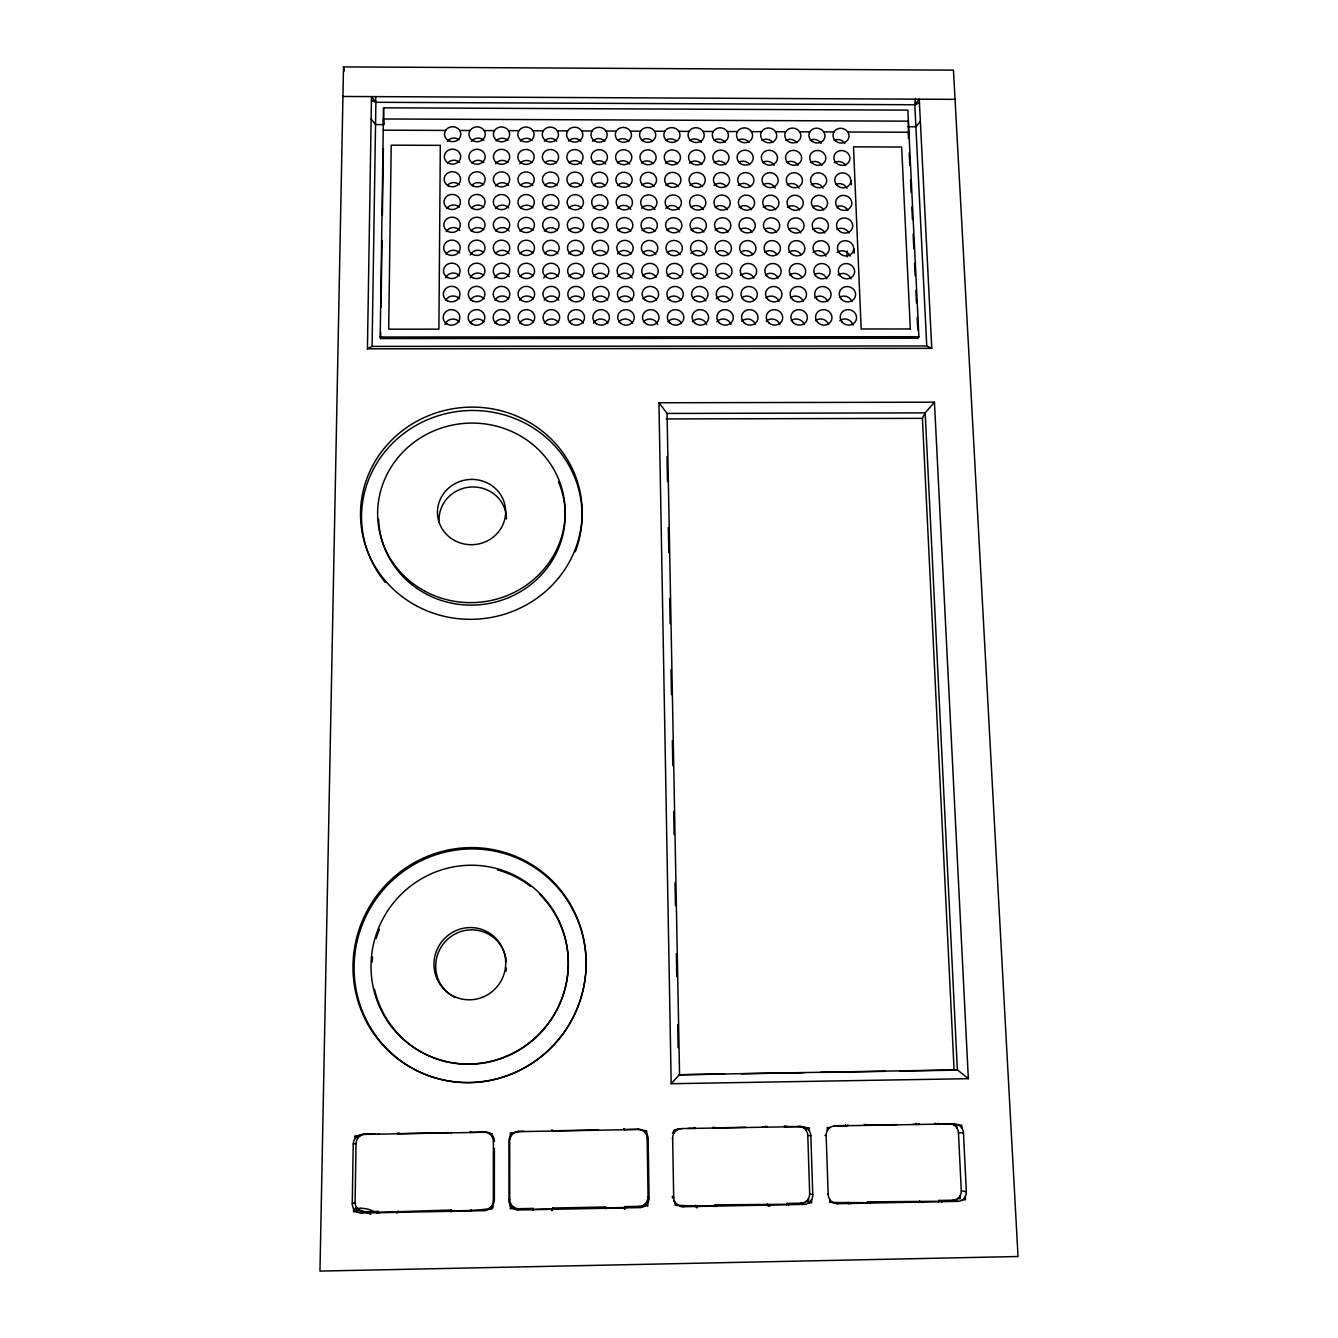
<?xml version="1.0" encoding="UTF-8"?>
<svg xmlns="http://www.w3.org/2000/svg" width="1338" height="1338" viewBox="0 0 1338 1338"><rect width="100%" height="100%" fill="white"/><g stroke="black" fill="none" stroke-linecap="round" stroke-linejoin="round"><path stroke-width="1.5" d="M491.949 1206.006L491.949 1209.084L488.972 1209.134M492.033 1136.564L492.05 1133.537L489.089 1133.587M492.969 1207.796L492.969 1204.752M493.337 1200.972L493.404 1141.481A9.416 9.098 -71.8 0 0 484.289 1132.266L362.565 1134.44A9.483 9.098 -63.1 0 0 353.232 1144.023L352.262 1203.698A9.6 9.165 -65.8 0 0 361.377 1213.064L484.122 1210.656A9.533 9.165 -73.9 0 0 493.337 1200.972L494.341 1199.785L494.391 1148.372M380.209 337.009L383.554 107.809L907.85 110.134L918.888 336.708L918.203 338.23L380.577 338.547L380.209 337.009L918.888 336.708M380.577 338.547L380.678 332.292M381.046 307.255L382.016 240.522M382.384 215.485L383.354 148.752M371.144 118.915L375.543 124.585L383.705 124.618L383.554 107.809M353.567 1208.699L353.533 1211.793L356.51 1211.726M354.704 1139.039L354.754 1135.995L357.714 1135.945M367.432 348.817L371.496 96.604L375.894 102.29L372.081 346.391L367.432 348.817L931.75 348.348L919.256 99.179L914.807 104.749L926.749 345.973L931.75 348.348M378.838 1213.114A10.42 9.968 -67.6 0 1 378.403 1211.442L364.087 1211.726A9.483 9.048 -65.9 0 1 355.105 1202.494L356.042 1143.572A9.366 8.998 -63.2 0 1 365.257 1134.122L375.008 1133.955M356.393 1207.411L356.343 1210.472A28.667 27.278 -66.9 0 1 370.71 1214.419M357.48 1138.655L357.53 1135.661L360.457 1135.611M343.515 66.9L319.966 1271.1L1018.034 1256.516L953.459 70.145L343.515 66.9L344.384 70.881M908.485 138.282L908.385 121.173L383.387 118.965L383.705 124.618M371.429 100.317L375.894 102.29L914.807 104.749L915.276 99.163M552.059 1210.606A10.436 10.035 -78.7 0 0 552.494 1208.9L552.661 1208.03L605.462 1206.993L605.779 1207.863A10.403 10.018 -84.9 0 0 605.98 1208.699M908.285 134.118L908.937 132.245L847.807 132.01M532.909 1210.137A10.436 10.035 -78.7 0 1 532.725 1209.301L533.059 1208.415L518.826 1208.699A9.399 9.048 -76.6 0 1 509.745 1199.484L509.728 1140.796A9.282 8.981 -74.9 0 1 518.709 1131.379L524.011 1131.279M899.838 1071.086L954.094 1070.183L922.4 418.342L925.177 412.873L934.442 402.203L658.948 402.755L671.191 1083.713L968.344 1078.679L934.442 402.203M518.709 1131.379L518.04 1131.664A9.399 9.098 -74.8 0 0 508.925 1141.197L508.958 1200.654A9.517 9.165 -76.5 0 0 518.157 1209.987L518.826 1208.699M508.958 1200.654L509.745 1199.484M920.36 121.223L915.894 126.776L907.933 126.742M484.122 1210.656L485.242 1209.351A9.416 9.048 -73.9 0 0 494.341 1199.785M671.191 1083.713L679.553 1074.481L667.06 413.442L658.948 402.755M469.906 1211.375A10.47 10.052 -72.3 0 0 470.09 1210.522L485.242 1209.351M450.421 1211.76A10.47 10.052 -72.3 0 1 450.237 1210.907L451.307 1210.02A10.386 9.968 -72.4 0 0 451.742 1211.676M376.864 1213.198A10.52 10.052 -67.6 0 1 376.68 1212.362L451.307 1210.02M376.68 1212.362L378.403 1211.442M361.377 1213.064L364.087 1211.726M373.168 1211.174A28.048 26.693 -67.1 0 0 360.892 1208.331L356.343 1210.472L359.303 1210.405M352.262 1203.698L355.105 1202.494M493.404 1141.481L494.391 1141.063M914.807 104.749L919.44 102.842M484.289 1132.266L485.393 1131.981A9.299 8.981 -71.9 0 1 494.391 1140.779M485.393 1131.981L470.391 1132.433A10.319 9.968 -69.5 0 0 470.207 1131.597M450.705 1132.784L451.558 1132.617M353.232 1144.023L356.042 1143.572M448.464 1132.634L397.503 1133.738A10.37 9.968 -64.2 0 0 397.319 1132.901M377.751 1134.089L378.821 1133.955M362.565 1134.44L365.257 1134.122M954.094 1070.183L957.356 1069.848L968.344 1078.679M354.637 1208.448L360.892 1208.331M514.043 1207.378L511.116 1207.428L511.116 1204.401M643.896 1204.836L646.806 1204.785L646.772 1201.758M805.693 1201.675L808.587 1201.608L808.486 1198.597M957.456 1198.697L960.333 1198.647L960.182 1195.637M513.307 1208.666L510.33 1208.716L510.33 1205.638M624.277 1209.117A10.303 9.935 -84.8 0 0 625.013 1206.608L639.163 1206.341A9.349 9.015 -87 0 0 648.044 1196.808L647.157 1138.304A9.232 8.965 -87.3 0 0 638.059 1129.239L624.026 1129.489A10.152 9.851 -84.7 0 0 623.826 1128.67M644.849 1206.073L647.809 1206.023L647.759 1202.962M678.149 1205.421L675.205 1205.488L675.155 1202.427M673.633 1200.939A9.333 8.998 89.3 0 0 681.544 1205.505L696.78 1206.073A10.37 9.985 87.4 0 0 697.249 1207.762M714.726 1206.525A10.286 9.901 87.5 0 0 715.128 1204.852L788.885 1204.267A10.37 9.951 81.8 0 1 788.718 1205.12M786.577 1205.103A10.269 9.868 81.9 0 0 786.961 1203.431L801.027 1203.163L804.021 1204.384A9.45 9.065 79.8 0 0 812.785 1194.767L810.845 1135.728A9.333 8.998 77.4 0 0 801.546 1126.579L784.653 1126.613A10.119 9.784 79.1 0 0 784.453 1125.793M808.754 1202.862L811.698 1202.812L811.597 1199.751M832.754 1202.394L829.828 1202.461L829.727 1199.4M830.262 1201.675A9.316 8.931 77.8 0 0 834.143 1202.511L870.152 1202.678A10.37 9.901 76.5 0 1 869.984 1203.514M867.141 1203.531A10.269 9.818 76.7 0 0 867.509 1201.859L942.136 1201.256A10.37 9.851 72.7 0 1 941.985 1202.109M938.523 1202.126A10.269 9.767 72.9 0 0 938.875 1200.454L952.84 1200.186L957.807 1201.357A9.45 8.965 71.3 0 0 966.354 1191.773L963.46 1132.952A9.333 8.898 68.6 0 0 954.061 1123.853L935.329 1123.92A10.119 9.684 69.5 0 0 935.111 1123.1M962.49 1199.851L965.4 1199.801L965.25 1196.757M450.237 1210.907L470.09 1210.522M532.725 1209.301L552.494 1208.9M605.779 1207.863L625.498 1207.478A10.403 10.018 -84.9 0 1 625.063 1209.184M696.78 1206.073L716.415 1205.689A10.37 9.985 87.4 0 1 716.248 1206.542M518.157 1209.987L640.066 1207.595A9.466 9.132 -87 0 0 649.064 1197.945L648.144 1138.671A9.349 9.082 -87.4 0 0 638.928 1129.489L638.059 1129.239M681.544 1205.505L682.982 1206.759L804.021 1204.384M834.143 1202.511L837.588 1203.715L957.807 1201.357M598.103 1129.958L552.26 1130.777A10.169 9.868 -77 0 0 552.076 1129.958M687.966 1128.352L695.175 1128.402A10.219 9.901 85.5 0 1 695.359 1127.566M713.204 1127.081A10.119 9.818 85.6 0 1 713.405 1127.884L745.918 1127.315M762.158 1127.014L767.126 1127.114A10.202 9.868 79 0 1 767.276 1126.278M836.668 1125.676L847.79 1125.659A10.202 9.818 73.2 0 1 847.941 1124.84M864.331 1124.372A10.119 9.734 73.3 0 1 864.549 1125.174L896.845 1124.606M912.984 1124.321L919.239 1124.388A10.219 9.767 69.3 0 1 919.39 1123.552M518.04 1131.664L638.928 1129.489M680.791 1128.603L801.546 1126.579M833.975 1125.927L954.061 1123.853M511.066 1132.901L513.976 1132.851M642.792 1130.543L645.685 1130.493M803.318 1127.65L806.195 1127.6L806.296 1130.577M953.894 1124.957L956.754 1124.907L956.887 1127.867M513.24 1133.152L510.296 1133.202L510.296 1136.23M643.729 1130.811L646.655 1130.761L646.706 1133.771M676.76 1130.209L673.834 1130.275L673.9 1133.286M806.329 1127.884L809.239 1127.834L809.339 1130.844M830.145 1127.466L827.235 1127.516L827.336 1130.51M958.828 1125.158L961.721 1125.091L961.871 1128.101M724.544 1074.013L678.634 1074.782L957.356 1069.848L925.177 412.873L667.06 413.442M741.235 1073.745L803.837 1072.691M820.529 1072.407L885.221 1071.337M666.307 418.945L922.4 418.342M372.081 346.391L926.749 345.973M342.946 96.47L955.048 99.347M383.237 130.171L445.604 130.422M459.737 130.472L470.073 130.505M484.172 130.572L494.508 130.606M508.607 130.656L518.91 130.706M532.992 130.756L543.312 130.806M557.377 130.856L567.663 130.89M581.712 130.957L591.998 130.99M606.03 131.04L616.3 131.091M630.332 131.141L640.584 131.191M654.6 131.241L664.852 131.275M678.834 131.341L689.07 131.375M703.052 131.425L713.288 131.475M727.253 131.525L737.455 131.559M751.404 131.626L761.623 131.659M775.555 131.709L785.741 131.76M799.672 131.81L809.841 131.86M823.756 131.91L833.925 131.944M935.329 1123.92L938.523 1124.037A10.219 9.767 69.3 0 0 938.306 1123.218M864.549 1125.174L867.124 1125.325A10.202 9.818 73.2 0 0 866.907 1124.489M949.177 1123.669A9.215 8.797 68.8 0 1 958.46 1132.667L963.46 1132.952M784.653 1126.613L786.543 1126.763A10.202 9.868 79 0 0 786.326 1125.927M824.927 1135.326L826.148 1135.444A9.333 8.981 75 0 1 834.828 1125.977M798.602 1126.362A9.215 8.881 77.6 0 1 807.784 1135.393L810.845 1135.728M713.405 1127.884L714.659 1128.051A10.219 9.901 85.5 0 0 714.459 1127.215M952.84 1200.186A9.333 8.848 71.4 0 0 961.286 1190.72L966.354 1191.773M938.875 1200.454L942.136 1201.256M672.378 1138.153L672.629 1138.22A9.349 9.065 88.1 0 1 681.51 1128.737M867.509 1201.859L870.152 1202.678M827.57 1194.249L828.189 1194.466A9.45 9.048 77.6 0 0 837.588 1203.715M801.027 1203.163A9.316 8.948 80 0 0 809.674 1193.663L812.785 1194.767M647.157 1138.304L648.144 1138.671M786.961 1203.431L788.885 1204.267M715.128 1204.852L716.415 1205.689M682.982 1206.759A9.466 9.115 89.2 0 1 673.7 1197.46L672.362 1196.323A9.333 8.998 89.3 0 0 672.579 1198.162M648.044 1196.808L649.064 1197.945M639.163 1206.341L640.066 1207.595M625.013 1206.608L625.498 1207.478M375.577 96.637L375.894 102.29M958.46 1132.667L961.286 1190.72M909.188 152.867L909.807 165.36M910.509 179.944L911.111 192.438M911.83 207.005L912.432 219.516M913.135 234.083L913.854 248.667M914.556 263.252L915.159 275.745M915.878 290.329L916.48 302.823M917.182 317.39L917.801 329.901M851.236 180.63L851.403 184.778M854.062 249.002L854.246 253.15M826.148 1135.444L828.189 1194.466M807.784 1135.393L809.674 1193.663M667.01 456.542L667.478 481.596M668.348 527.557L668.816 552.611M669.669 598.571L670.154 623.625M671.007 669.585L671.475 694.639M672.345 740.6L672.813 765.654M673.683 811.614L674.118 834.594M675.021 882.628L675.456 905.609M676.359 953.643L676.777 976.623M677.68 1024.657L678.115 1047.637M672.629 1138.22L673.7 1197.46M847.155 256.946A23.532 21.759 16.3 0 1 847.222 250.992M385.377 582.415A110.318 105.602 -5.4 0 1 454.318 411.953A110.318 105.602 -5.4 0 1 575.323 551.708M558.464 481.73A93.342 89.345 -5.4 0 1 491.029 603.07A93.342 89.345 -5.4 0 1 378.604 519.261M539.415 894.035A99.464 97.557 -56.2 0 1 517.839 1050.915A99.464 97.557 -56.2 0 1 374.523 989.3M372.148 962.122A99.464 97.557 -56.2 0 1 372.566 956.787M376.212 938.456A99.464 97.557 -56.2 0 1 379.457 929.274M497.452 869.901A99.464 97.557 -56.2 0 1 530.366 886.191M672.412 1133.269A9.215 8.948 88.3 0 1 678.918 1128.586M439.182 522.171A33.701 32.263 -5.5 0 1 471.361 486.999A33.701 32.263 -5.5 0 1 506.45 518.96M454.703 997.446A35.892 35.206 -56.4 0 1 451.424 936.232A35.892 35.206 -56.4 0 1 506.383 961.688M506.383 968.093A35.892 35.206 -56.4 0 1 505.948 971.388M447.611 162.935A8.095 7.426 -0.7 0 1 459.62 162.4M447.461 185.28A8.112 7.476 -1 0 1 459.486 184.728M446.808 208.36A8.128 7.51 -1.2 0 1 459.369 207.189M446.24 231.608A8.162 7.56 -1.4 0 1 459.804 230.337M446.072 254.32A8.179 7.593 -1.7 0 1 459.687 253.033M445.571 277.836A8.195 7.643 -2 0 1 459.57 275.845M445.755 300.097A8.229 7.677 -2.3 0 1 459.436 298.792M444.985 324.599A8.245 7.727 -2.6 0 1 459.319 321.856M470.307 323.177A8.229 7.71 -1.5 0 1 484.005 321.856M470.407 300.113A8.212 7.677 -1.2 0 1 484.072 298.809M470.156 277.852A8.195 7.627 -0.9 0 1 483.553 275.277M470.24 255.04A8.162 7.593 -0.7 0 1 483.62 252.481M471.093 230.989A8.145 7.543 -0.4 0 1 483.67 229.802M471.678 207.791A8.128 7.51 -0.2 0 1 483.737 207.239M471.779 185.346A8.095 7.476 0 0 1 483.787 184.795M471.862 163.019A8.078 7.426 0.2 0 1 483.838 162.483M495.595 163.704A8.078 7.426 1.1 0 1 508.039 162.567M495.562 186.032A8.095 7.459 0.9 0 1 508.607 185.447M495.545 208.46A8.112 7.51 0.8 0 1 508.624 207.875M495.512 231.022A8.128 7.543 0.6 0 1 509.126 231.056M495.495 253.702A8.162 7.593 0.4 0 1 509.142 253.718M494.709 277.869A8.179 7.627 0.2 0 1 509.159 276.514M495.027 300.113A8.195 7.677 0 0 1 508.674 298.809M494.993 323.177A8.229 7.71 -0.3 0 1 509.176 322.491M519.646 323.16A8.212 7.71 0.9 0 1 533.31 321.839M519.612 300.113A8.195 7.66 1.1 0 1 533.243 298.809M519.98 276.531A8.179 7.627 1.3 0 1 533.16 275.912M519.947 253.735A8.145 7.576 1.5 0 1 533.093 253.133M519.913 231.073A8.128 7.543 1.6 0 1 533.009 230.471M520.348 207.892A8.112 7.51 1.8 0 1 532.942 207.925M520.315 185.48A8.078 7.459 1.9 0 1 532.859 185.514M519.78 163.788A8.061 7.426 2 0 1 532.223 162.634M545.001 162.684A8.061 7.409 2.9 0 1 556.374 162.718M544.549 185.547A8.078 7.459 2.9 0 1 557.076 185.581M544.65 207.959A8.095 7.493 2.8 0 1 557.21 207.975M544.265 231.106A8.112 7.543 2.7 0 1 557.361 230.504M544.382 253.768A8.145 7.576 2.6 0 1 557.996 253.785M543.73 277.919A8.162 7.627 2.4 0 1 558.147 276.565M544.181 300.13A8.179 7.66 2.3 0 1 558.715 300.13M544.282 323.16A8.212 7.71 2.2 0 1 558.431 322.475M569.302 322.475A8.195 7.694 3.4 0 1 583.452 323.144M569.135 299.461A8.179 7.66 3.5 0 1 582.799 299.461M568.951 276.565A8.162 7.61 3.6 0 1 582.599 276.581M568.784 253.802A8.128 7.576 3.6 0 1 582.381 253.819M569.102 230.521A8.112 7.526 3.7 0 1 581.679 230.554M568.918 208.009A8.095 7.493 3.8 0 1 581.478 208.042M569.302 185.029A8.061 7.459 3.8 0 1 581.277 185.648M569.135 162.751A8.045 7.409 3.9 0 1 581.562 163.989M593.252 162.835A8.045 7.409 4.8 0 1 605.662 164.056M593.487 185.096A8.061 7.443 4.8 0 1 605.445 185.714M593.169 208.059A8.078 7.493 4.8 0 1 605.713 208.092M593.403 230.571A8.112 7.526 4.8 0 1 605.98 230.588M593.637 253.2A8.128 7.56 4.7 0 1 606.75 253.852M593.403 276.581A8.145 7.61 4.7 0 1 607.017 276.598M593.219 300.147A8.179 7.643 4.7 0 1 607.736 300.147M593.47 323.144A8.195 7.694 4.7 0 1 608.004 323.144M618.909 321.822A8.179 7.694 5.9 0 1 632.539 323.144M618.608 298.842A8.162 7.643 5.9 0 1 632.205 300.147M617.822 276.598A8.145 7.61 5.9 0 1 632.205 277.969M617.504 253.869A8.128 7.56 5.8 0 1 631.084 253.886M617.688 230.621A8.095 7.526 5.8 0 1 630.75 231.257M617.387 208.109A8.078 7.476 5.8 0 1 630.834 209.43M617.638 185.162A8.061 7.443 5.8 0 1 629.579 185.781M617.336 162.918A8.028 7.392 5.8 0 1 629.746 164.139M641.404 163.002A8.028 7.392 6.7 0 1 653.295 163.604M641.755 185.229A8.045 7.426 6.8 0 1 654.198 186.467M641.588 208.176A8.078 7.476 6.8 0 1 655.018 209.481M641.956 230.654A8.095 7.51 6.9 0 1 655.001 231.307M642.876 252.681A8.112 7.56 6.9 0 1 655.821 254.571M642.692 275.996A8.128 7.593 7 0 1 656.239 277.301M643.06 298.842A8.162 7.643 7.1 0 1 656.64 300.147M643.444 321.822A8.179 7.677 7.2 0 1 657.677 324.549M667.93 321.822A8.179 7.677 8.4 0 1 681.544 323.127M667.495 298.859A8.145 7.627 8.3 0 1 681.059 300.164M667.043 276.013A8.128 7.593 8.2 0 1 680.59 277.317M667.16 252.715A8.112 7.543 8 0 1 680.105 254.605M666.725 230.119A8.095 7.51 7.9 0 1 679.637 232.009M665.755 208.226A8.061 7.459 7.8 0 1 679.169 209.531M665.872 185.296A8.045 7.426 7.7 0 1 678.282 186.534M665.438 163.069A8.028 7.392 7.7 0 1 677.329 163.671M689.455 163.152A8.011 7.376 8.6 0 1 701.831 164.373M689.94 185.363A8.045 7.426 8.7 0 1 702.35 186.584M691.044 207.189A8.061 7.459 8.8 0 1 703.303 209.581M690.926 230.169A8.078 7.493 9 0 1 703.838 232.059M690.893 253.334A8.112 7.543 9.1 0 1 704.373 254.638M692.549 274.926A8.128 7.576 9.3 0 1 704.909 277.334M692.448 298.274A8.145 7.627 9.5 0 1 705.812 300.866M692.398 321.806A8.162 7.66 9.7 0 1 706.631 324.532M716.834 321.806A8.162 7.66 10.9 0 1 731.066 324.515M716.265 298.859A8.145 7.61 10.6 0 1 729.812 300.18M716.248 275.461A8.128 7.576 10.4 0 1 729.21 277.351M716.282 252.263A8.095 7.526 10.2 0 1 728.608 254.672M715.111 230.203A8.078 7.493 10 0 1 728.006 232.093M715.161 207.256A8.061 7.459 9.8 0 1 727.42 209.648M713.99 185.43A8.028 7.409 9.7 0 1 726.383 186.651M714.04 162.718A8.011 7.376 9.5 0 1 725.798 164.457M738.643 162.35A8.011 7.359 10.4 0 1 749.748 164.524M738.024 185.497A8.028 7.409 10.6 0 1 750.401 186.718M739.245 207.306A8.045 7.443 10.8 0 1 751.488 209.698M740.533 229.283A8.078 7.493 11 0 1 752.157 232.143M740.499 252.297A8.095 7.526 11.2 0 1 752.826 254.688M740.533 275.494A8.112 7.56 11.5 0 1 753.846 278.07M741.77 297.755A8.145 7.61 11.8 0 1 754.164 300.18M741.804 321.204A8.162 7.643 12.1 0 1 755.468 324.515M766.189 321.204A8.162 7.643 13.2 0 1 779.853 324.515M766.089 297.772A8.128 7.593 12.9 0 1 779.101 301.585M765.386 274.976A8.112 7.56 12.6 0 1 778.097 278.087M764.684 252.313A8.095 7.51 12.3 0 1 777.01 254.722M764.65 229.333A8.061 7.476 12 0 1 776.274 232.176M763.296 207.357A8.045 7.443 11.8 0 1 775.555 209.748M763.262 184.611A8.028 7.392 11.5 0 1 775.187 188.123M762.576 162.433A8.011 7.359 11.3 0 1 774.117 165.26M786.493 162.5A7.995 7.342 12.2 0 1 798.017 165.327M787.229 184.677A8.028 7.392 12.5 0 1 799.154 188.19M787.346 207.407A8.045 7.426 12.7 0 1 799.572 209.798M788.751 229.367A8.061 7.459 13 0 1 800.726 232.896M788.851 252.347A8.095 7.51 13.3 0 1 801.161 254.755M789.621 275.009A8.112 7.543 13.6 0 1 801.964 277.418M790.39 297.772A8.128 7.593 14 0 1 803.402 301.585M791.159 320.668A8.162 7.627 14.4 0 1 804.205 324.498M815.494 320.668A8.145 7.627 15.5 0 1 828.54 324.498M814.658 297.789A8.128 7.576 15 0 1 827.67 301.602M814.474 274.558A8.112 7.543 14.6 0 1 826.8 278.822M812.986 252.38A8.078 7.493 14.3 0 1 825.931 256.177M812.818 229.417A8.061 7.459 14 0 1 824.793 232.946M812.684 206.637A8.045 7.426 13.6 0 1 823.589 209.865M811.179 184.744A8.011 7.376 13.4 0 1 823.087 188.257M810.376 162.584A7.995 7.342 13.1 0 1 821.9 165.41M834.226 162.667A7.995 7.326 13.9 0 1 845.75 165.477M835.782 184.427A8.011 7.376 14.2 0 1 847.004 188.307M836.668 206.688A8.045 7.409 14.6 0 1 847.924 210.584M836.869 229.45A8.061 7.443 14.9 0 1 848.844 232.979M837.103 252.414A8.078 7.493 15.3 0 1 850.048 256.194M838.006 275.043A8.112 7.526 15.6 0 1 850.968 278.839M839.545 297.32A8.128 7.576 16.1 0 1 851.905 301.602M839.796 320.652A8.145 7.61 16.5 0 1 853.042 325.201M834.042 140.256A7.978 7.292 13.7 0 1 844.847 143.45M810.243 140.172A7.978 7.309 12.8 0 1 821.047 143.35M785.741 140.457A7.978 7.309 12 0 1 796.812 142.631M761.891 140.373A7.978 7.326 11.1 0 1 772.963 142.53M738.024 140.273A7.995 7.326 10.3 0 1 749.113 142.447M714.141 140.189A7.995 7.342 9.4 0 1 725.213 142.363M689.555 140.54A7.995 7.342 8.5 0 1 701.296 142.263M665.622 140.457A7.995 7.342 7.6 0 1 676.309 141.008M641.638 140.356A8.011 7.359 6.7 0 1 652.342 140.908M617.638 140.273A8.011 7.359 5.8 0 1 628.91 141.393M592.466 141.259A8.028 7.359 4.8 0 1 604.91 141.293M568.416 141.159A8.028 7.376 3.9 0 1 580.859 141.209M544.332 141.075A8.028 7.376 3 0 1 556.792 141.126M520.231 140.992A8.045 7.376 2.1 0 1 532.156 140.457M496.097 140.891A8.045 7.392 1.2 0 1 508.039 140.373M471.461 141.41A8.061 7.392 0.3 0 1 483.904 140.289M447.277 141.326A8.061 7.392 -0.5 0 1 459.118 139.67M398.858 1132.701A10.269 9.884 -64.3 0 1 399.025 1133.52M471.093 1131.413A10.219 9.884 -69.5 0 1 471.26 1132.232M470.993 1209.636A10.386 9.968 -72.4 0 1 470.541 1211.308M398.139 1211.057A10.42 9.968 -67.6 0 1 397.687 1212.746M396.6 1211.96A10.52 10.052 -67.6 0 1 396.399 1212.83M605.93 1208.649A10.303 9.935 -84.8 0 1 605.462 1206.993M552.661 1208.03A10.336 9.951 -78.7 0 1 551.892 1210.539M533.494 1210.07A10.336 9.951 -78.7 0 1 533.059 1208.415M551.908 1130.125A10.269 9.968 -77 0 1 552.092 1130.961M624.294 1128.837A10.236 9.935 -84.8 0 1 624.495 1129.673M694.088 1128.235A10.119 9.818 85.6 0 1 694.255 1127.416M765.403 1126.964A10.119 9.784 79.1 0 1 765.57 1126.144M768.397 1206.291A10.269 9.868 81.9 0 1 767.56 1203.815M696.479 1207.696A10.286 9.901 87.5 0 1 695.66 1205.22M769.802 1206.324A10.37 9.951 81.8 0 1 769.317 1204.652M845.365 1125.526A10.119 9.734 73.3 0 1 845.516 1124.706M916.212 1124.255A10.119 9.684 69.5 0 1 916.346 1123.435M920.109 1202.477A10.269 9.767 72.9 0 1 919.591 1200.838M848.677 1203.882A10.269 9.818 76.7 0 1 848.175 1202.243M850.851 1203.899A10.37 9.901 76.5 0 1 850.634 1203.063M922.902 1202.477A10.37 9.851 72.7 0 1 922.685 1201.641M440.319 145.357L438.897 329.148L388.689 329.165L391.214 145.173L440.319 145.357M910.325 328.964L861.154 328.981L853.51 146.846L901.645 147.029L910.325 328.964M416.737 605.997A110.87 106.07 -5.4 0 0 582.147 511.451A110.87 106.07 -5.4 0 0 415.098 422.239A110.87 106.07 -5.4 0 0 416.737 605.997M425.049 591.279A93.811 89.746 -5.4 0 0 565.171 511.517A93.811 89.746 -5.4 0 0 423.979 435.787A93.811 89.746 -5.4 0 0 425.049 591.279M511.451 1073.896A118.162 115.871 -56.1 0 0 542.86 872.393A118.162 115.871 -56.1 0 0 354.403 948.893A118.162 115.871 -56.1 0 0 511.451 1073.896M511.768 1074.08A117.56 115.285 -56.3 0 0 542.994 873.597A117.56 115.285 -56.3 0 0 355.49 949.696A117.56 115.285 -56.3 0 0 511.768 1074.08M505.011 1056.752A99.965 98.042 -56.1 0 0 531.738 886.274A99.965 98.042 -56.1 0 0 372.215 950.85A99.965 98.042 -56.1 0 0 505.011 1056.752M454.519 540.468A34.102 32.63 -5.4 0 0 505.664 511.785A34.102 32.63 -5.4 0 0 454.519 483.921A34.102 32.63 -5.4 0 0 454.519 540.468M482.583 997.228A36.343 35.658 -56 0 0 492.501 935.279A36.343 35.658 -56 0 0 434.432 958.56A36.343 35.658 -56 0 0 482.583 997.228M448.381 163.152A8.179 7.51 -0.7 0 0 460.69 156.68A8.179 7.51 -0.7 0 0 448.447 150.14A8.179 7.51 -0.7 0 0 448.381 163.152M448.23 185.781A8.212 7.56 -0.9 0 0 460.573 179.259A8.212 7.56 -0.9 0 0 448.297 172.702A8.212 7.56 -0.9 0 0 448.23 185.781M448.063 208.527A8.229 7.593 -1.1 0 0 460.439 201.971A8.229 7.593 -1.1 0 0 448.146 195.381A8.229 7.593 -1.1 0 0 448.063 208.527M447.912 231.407A8.245 7.627 -1.4 0 0 460.322 224.817A8.245 7.627 -1.4 0 0 447.979 218.194A8.245 7.627 -1.4 0 0 447.912 231.407M447.762 254.421A8.279 7.677 -1.7 0 0 460.205 247.781A8.279 7.677 -1.7 0 0 447.829 241.124A8.279 7.677 -1.7 0 0 447.762 254.421M447.594 277.551A8.296 7.71 -1.9 0 0 460.088 270.861A8.296 7.71 -1.9 0 0 447.678 264.171A8.296 7.71 -1.9 0 0 447.594 277.551M447.444 300.799A8.312 7.76 -2.2 0 0 459.954 294.076A8.312 7.76 -2.2 0 0 447.511 287.352A8.312 7.76 -2.2 0 0 447.444 300.799M447.293 324.181A8.346 7.811 -2.6 0 0 459.837 317.407A8.346 7.811 -2.6 0 0 447.36 310.667A8.346 7.811 -2.6 0 0 447.293 324.181M472.314 324.181A8.329 7.794 -1.4 0 0 484.841 317.407A8.329 7.794 -1.4 0 0 472.347 310.667A8.329 7.794 -1.4 0 0 472.314 324.181M472.414 300.799A8.312 7.76 -1.1 0 0 484.891 294.076A8.312 7.76 -1.1 0 0 472.448 287.369A8.312 7.76 -1.1 0 0 472.414 300.799M472.498 277.568A8.279 7.71 -0.9 0 0 484.941 270.878A8.279 7.71 -0.9 0 0 472.531 264.205A8.279 7.71 -0.9 0 0 472.498 277.568M472.582 254.437A8.262 7.677 -0.6 0 0 484.992 247.814A8.262 7.677 -0.6 0 0 472.615 241.158A8.262 7.677 -0.6 0 0 472.582 254.437M472.682 231.457A8.245 7.627 -0.4 0 0 485.042 224.851A8.245 7.627 -0.4 0 0 472.699 218.245A8.245 7.627 -0.4 0 0 472.682 231.457M472.766 208.594A8.212 7.593 -0.2 0 0 485.109 202.038A8.212 7.593 -0.2 0 0 472.799 195.448A8.212 7.593 -0.2 0 0 472.766 208.594M472.849 185.848A8.195 7.543 0 0 0 485.159 179.342A8.195 7.543 0 0 0 472.883 172.769A8.195 7.543 0 0 0 472.849 185.848M472.314 162.868A8.179 7.51 0.2 0 0 485.176 157.432A8.179 7.51 0.2 0 0 473.619 149.923A8.179 7.51 0.2 0 0 472.314 162.868M496.85 162.935A8.162 7.51 1.1 0 0 509.678 157.516A8.162 7.51 1.1 0 0 498.104 150.007A8.162 7.51 1.1 0 0 496.85 162.935M496.833 185.547A8.195 7.543 1 0 0 509.694 180.078A8.195 7.543 1 0 0 498.087 172.535A8.195 7.543 1 0 0 496.833 185.547M496.799 208.276A8.212 7.576 0.8 0 0 509.711 202.774A8.212 7.576 0.8 0 0 498.071 195.197A8.212 7.576 0.8 0 0 496.799 208.276M496.783 231.123A8.229 7.627 0.6 0 0 509.711 225.587A8.229 7.627 0.6 0 0 498.054 217.977A8.229 7.627 0.6 0 0 496.783 231.123M496.766 254.103A8.262 7.66 0.4 0 0 509.728 248.534A8.262 7.66 0.4 0 0 498.037 240.873A8.262 7.66 0.4 0 0 496.766 254.103M496.733 277.2A8.279 7.71 0.2 0 0 509.745 271.597A8.279 7.71 0.2 0 0 498.02 263.904A8.279 7.71 0.2 0 0 496.733 277.2M496.716 300.431A8.296 7.76 0 0 0 509.761 294.795A8.296 7.76 0 0 0 498.004 287.068A8.296 7.76 0 0 0 496.716 300.431M497.318 324.164A8.329 7.794 -0.2 0 0 509.811 317.407A8.329 7.794 -0.2 0 0 497.318 310.667A8.329 7.794 -0.2 0 0 497.318 324.164M521.669 323.796A8.312 7.794 1 0 0 534.715 318.11A8.312 7.794 1 0 0 522.924 310.349A8.312 7.794 1 0 0 521.669 323.796M521.619 300.448A8.296 7.744 1.2 0 0 534.631 294.795A8.296 7.744 1.2 0 0 522.874 287.068A8.296 7.744 1.2 0 0 521.619 300.448M521.586 277.217A8.262 7.71 1.4 0 0 534.548 271.614A8.262 7.71 1.4 0 0 522.824 263.937A8.262 7.71 1.4 0 0 521.586 277.217M521.536 254.136A8.245 7.66 1.5 0 0 534.464 248.567A8.245 7.66 1.5 0 0 522.773 240.924A8.245 7.66 1.5 0 0 521.536 254.136M521.486 231.173A8.229 7.627 1.7 0 0 534.397 225.637A8.229 7.627 1.7 0 0 522.723 218.027A8.229 7.627 1.7 0 0 521.486 231.173M521.435 208.327A8.195 7.576 1.8 0 0 534.314 202.841A8.195 7.576 1.8 0 0 522.673 195.248A8.195 7.576 1.8 0 0 521.435 208.327M521.402 185.614A8.179 7.543 1.9 0 0 534.23 180.162A8.179 7.543 1.9 0 0 522.623 172.619A8.179 7.543 1.9 0 0 521.402 185.614M521.352 163.019A8.162 7.493 2 0 0 534.146 157.6A8.162 7.493 2 0 0 522.573 150.09A8.162 7.493 2 0 0 521.352 163.019M545.837 163.102A8.145 7.493 3 0 0 558.598 157.683A8.145 7.493 3 0 0 547.008 150.174A8.145 7.493 3 0 0 545.837 163.102M545.937 185.681A8.179 7.526 2.9 0 0 558.749 180.229A8.179 7.526 2.9 0 0 547.125 172.686A8.179 7.526 2.9 0 0 545.937 185.681M546.055 208.393A8.195 7.576 2.8 0 0 558.899 202.891A8.195 7.576 2.8 0 0 547.242 195.315A8.195 7.576 2.8 0 0 546.055 208.393M546.172 231.206A8.212 7.61 2.7 0 0 559.033 225.687A8.212 7.61 2.7 0 0 547.359 218.077A8.212 7.61 2.7 0 0 546.172 231.206M546.272 254.17A8.245 7.66 2.6 0 0 559.184 248.6A8.245 7.66 2.6 0 0 547.476 240.957A8.245 7.66 2.6 0 0 546.272 254.17M546.389 277.25A8.262 7.694 2.5 0 0 559.334 271.647A8.262 7.694 2.5 0 0 547.593 263.954A8.262 7.694 2.5 0 0 546.389 277.25M546.506 300.448A8.279 7.744 2.4 0 0 559.485 294.812A8.279 7.744 2.4 0 0 547.71 287.085A8.279 7.744 2.4 0 0 546.506 300.448M546.623 323.779A8.312 7.794 2.2 0 0 559.635 318.11A8.312 7.794 2.2 0 0 547.827 310.349A8.312 7.794 2.2 0 0 546.623 323.779M571.543 323.779A8.296 7.777 3.5 0 0 584.522 318.093A8.296 7.777 3.5 0 0 572.714 310.349A8.296 7.777 3.5 0 0 571.543 323.779M571.359 300.448A8.279 7.744 3.5 0 0 584.305 294.812A8.279 7.744 3.5 0 0 572.53 287.101A8.279 7.744 3.5 0 0 571.359 300.448M571.175 277.267A8.245 7.694 3.6 0 0 584.087 271.664A8.245 7.694 3.6 0 0 572.346 263.987A8.245 7.694 3.6 0 0 571.175 277.267M570.991 254.203A8.229 7.66 3.7 0 0 583.87 248.634A8.229 7.66 3.7 0 0 572.146 240.991A8.229 7.66 3.7 0 0 570.991 254.203M570.824 231.257A8.212 7.61 3.7 0 0 583.669 225.737A8.212 7.61 3.7 0 0 571.978 218.127A8.212 7.61 3.7 0 0 570.824 231.257M570.64 208.444A8.179 7.576 3.8 0 0 583.452 202.958A8.179 7.576 3.8 0 0 571.794 195.381A8.179 7.576 3.8 0 0 570.64 208.444M570.456 185.748A8.162 7.526 3.9 0 0 583.234 180.296A8.162 7.526 3.9 0 0 571.61 172.753A8.162 7.526 3.9 0 0 570.456 185.748M570.289 163.186A8.145 7.493 3.9 0 0 583.017 157.767A8.145 7.493 3.9 0 0 571.426 150.257A8.145 7.493 3.9 0 0 570.289 163.186M594.708 163.253A8.128 7.476 4.9 0 0 607.419 157.851A8.128 7.476 4.9 0 0 595.811 150.341A8.128 7.476 4.9 0 0 594.708 163.253M594.958 185.815A8.162 7.526 4.8 0 0 607.703 180.362A8.162 7.526 4.8 0 0 596.062 172.836A8.162 7.526 4.8 0 0 594.958 185.815M595.193 208.494A8.179 7.56 4.8 0 0 607.97 203.008A8.179 7.56 4.8 0 0 596.313 195.448A8.179 7.56 4.8 0 0 595.193 208.494M595.443 231.307A8.195 7.61 4.8 0 0 608.255 225.771A8.195 7.61 4.8 0 0 596.564 218.178A8.195 7.61 4.8 0 0 595.443 231.307M595.694 254.22A8.229 7.643 4.8 0 0 608.539 248.667A8.229 7.643 4.8 0 0 596.798 241.024A8.229 7.643 4.8 0 0 595.694 254.22M595.945 277.284A8.245 7.694 4.8 0 0 608.823 271.681A8.245 7.694 4.8 0 0 597.066 264.004A8.245 7.694 4.8 0 0 595.945 277.284M596.196 300.465A8.262 7.727 4.7 0 0 609.108 294.828A8.262 7.727 4.7 0 0 597.317 287.118A8.262 7.727 4.7 0 0 596.196 300.465M596.447 323.763A8.296 7.777 4.7 0 0 609.392 318.093A8.296 7.777 4.7 0 0 597.568 310.349A8.296 7.777 4.7 0 0 596.447 323.763M620.698 323.311A8.279 7.76 6 0 0 634.145 318.812A8.279 7.76 6 0 0 623.107 310.082A8.279 7.76 6 0 0 620.698 323.311M620.38 300.03A8.262 7.727 5.9 0 0 633.777 295.547A8.262 7.727 5.9 0 0 622.772 286.85A8.262 7.727 5.9 0 0 620.38 300.03M620.063 276.866A8.245 7.677 5.9 0 0 633.426 272.417A8.245 7.677 5.9 0 0 622.454 263.77A8.245 7.677 5.9 0 0 620.063 276.866M619.745 253.819A8.212 7.643 5.9 0 0 633.075 249.403A8.212 7.643 5.9 0 0 622.137 240.807A8.212 7.643 5.9 0 0 619.745 253.819M619.427 230.905A8.195 7.593 5.9 0 0 632.74 226.523A8.195 7.593 5.9 0 0 621.819 217.96A8.195 7.593 5.9 0 0 619.427 230.905M619.126 208.126A8.179 7.56 5.8 0 0 632.389 203.761A8.179 7.56 5.8 0 0 621.501 195.248A8.179 7.56 5.8 0 0 619.126 208.126M618.808 185.447A8.145 7.51 5.8 0 0 632.038 181.132A8.145 7.51 5.8 0 0 621.183 172.652A8.145 7.51 5.8 0 0 618.808 185.447M618.507 162.918A8.128 7.476 5.8 0 0 631.703 158.62A8.128 7.476 5.8 0 0 620.865 150.174A8.128 7.476 5.8 0 0 618.507 162.918M642.876 162.985A8.128 7.476 6.7 0 0 656.038 158.687A8.128 7.476 6.7 0 0 645.2 150.257A8.128 7.476 6.7 0 0 642.876 162.985M643.26 185.514A8.145 7.51 6.8 0 0 656.456 181.199A8.145 7.51 6.8 0 0 645.585 172.719A8.145 7.51 6.8 0 0 643.26 185.514M643.628 208.176A8.162 7.56 6.8 0 0 656.858 203.828A8.162 7.56 6.8 0 0 645.97 195.298A8.162 7.56 6.8 0 0 643.628 208.176M644.013 230.956A8.195 7.593 6.9 0 0 657.276 226.574A8.195 7.593 6.9 0 0 646.354 218.01A8.195 7.593 6.9 0 0 644.013 230.956M644.381 253.852A8.212 7.627 7 0 0 657.694 249.437A8.212 7.627 7 0 0 646.739 240.84A8.212 7.627 7 0 0 644.381 253.852M644.765 276.882A8.229 7.677 7 0 0 658.112 272.434A8.229 7.677 7 0 0 647.124 263.787A8.229 7.677 7 0 0 644.765 276.882M645.15 300.03A8.262 7.71 7.1 0 0 658.53 295.547A8.262 7.71 7.1 0 0 647.508 286.867A8.262 7.71 7.1 0 0 645.15 300.03M645.535 323.311A8.279 7.76 7.2 0 0 658.948 318.795A8.279 7.76 7.2 0 0 647.893 310.082A8.279 7.76 7.2 0 0 645.535 323.311M670.355 323.311A8.279 7.76 8.4 0 0 683.735 318.795A8.279 7.76 8.4 0 0 672.68 310.082A8.279 7.76 8.4 0 0 670.355 323.311M669.903 300.047A8.245 7.71 8.3 0 0 683.25 295.564A8.245 7.71 8.3 0 0 672.211 286.884A8.245 7.71 8.3 0 0 669.903 300.047M669.452 276.899A8.229 7.677 8.2 0 0 682.765 272.45A8.229 7.677 8.2 0 0 671.76 263.82A8.229 7.677 8.2 0 0 669.452 276.899M669 253.886A8.212 7.627 8.1 0 0 682.28 249.47A8.212 7.627 8.1 0 0 671.308 240.873A8.212 7.627 8.1 0 0 669 253.886M668.548 230.989A8.179 7.593 7.9 0 0 681.795 226.607A8.179 7.593 7.9 0 0 670.856 218.061A8.179 7.593 7.9 0 0 668.548 230.989M668.114 208.226A8.162 7.543 7.8 0 0 681.31 203.878A8.162 7.543 7.8 0 0 670.405 195.365A8.162 7.543 7.8 0 0 668.114 208.226M667.662 185.581A8.145 7.51 7.8 0 0 680.841 181.266A8.145 7.51 7.8 0 0 669.953 172.786A8.145 7.51 7.8 0 0 667.662 185.581M667.227 163.069A8.112 7.459 7.7 0 0 680.373 158.77A8.112 7.459 7.7 0 0 669.518 150.341A8.112 7.459 7.7 0 0 667.227 163.069M691.545 163.152A8.112 7.459 8.6 0 0 704.658 158.854A8.112 7.459 8.6 0 0 693.786 150.425A8.112 7.459 8.6 0 0 691.545 163.152M692.047 185.648A8.128 7.493 8.7 0 0 705.193 181.332A8.128 7.493 8.7 0 0 694.305 172.87A8.128 7.493 8.7 0 0 692.047 185.648M692.566 208.293A8.162 7.543 8.8 0 0 705.745 203.928A8.162 7.543 8.8 0 0 694.823 195.432A8.162 7.543 8.8 0 0 692.566 208.293M693.067 231.039A8.179 7.576 9 0 0 706.28 226.657A8.179 7.576 9 0 0 695.325 218.111A8.179 7.576 9 0 0 693.067 231.039M693.586 253.919A8.195 7.627 9.1 0 0 706.832 249.504A8.195 7.627 9.1 0 0 695.844 240.907A8.195 7.627 9.1 0 0 693.586 253.919M694.104 276.916A8.229 7.66 9.3 0 0 707.384 272.467A8.229 7.66 9.3 0 0 696.362 263.837A8.229 7.66 9.3 0 0 694.104 276.916M694.623 300.047A8.245 7.71 9.5 0 0 707.936 295.564A8.245 7.71 9.5 0 0 696.897 286.901A8.245 7.71 9.5 0 0 694.623 300.047M695.141 323.294A8.262 7.744 9.7 0 0 708.504 318.795A8.262 7.744 9.7 0 0 697.416 310.082A8.262 7.744 9.7 0 0 695.141 323.294M719.309 322.793A8.262 7.744 10.9 0 0 733.073 319.514A8.262 7.744 10.9 0 0 722.888 309.864A8.262 7.744 10.9 0 0 719.309 322.793M718.723 299.545A8.245 7.694 10.6 0 0 732.438 296.3A8.245 7.694 10.6 0 0 722.286 286.7A8.245 7.694 10.6 0 0 718.723 299.545M718.138 276.431A8.212 7.66 10.4 0 0 731.819 273.22A8.212 7.66 10.4 0 0 721.7 263.653A8.212 7.66 10.4 0 0 718.138 276.431M717.553 253.451A8.195 7.61 10.2 0 0 731.2 250.256A8.195 7.61 10.2 0 0 721.115 240.74A8.195 7.61 10.2 0 0 717.553 253.451M716.984 230.588A8.179 7.576 10 0 0 730.598 227.41A8.179 7.576 10 0 0 720.53 217.943A8.179 7.576 10 0 0 716.984 230.588M716.399 207.842A8.145 7.526 9.8 0 0 729.979 204.697A8.145 7.526 9.8 0 0 719.944 195.281A8.145 7.526 9.8 0 0 716.399 207.842M716.415 185.731A8.128 7.493 9.7 0 0 729.528 181.399A8.128 7.493 9.7 0 0 718.623 172.937A8.128 7.493 9.7 0 0 716.415 185.731M715.847 163.219A8.112 7.443 9.5 0 0 728.926 158.938A8.112 7.443 9.5 0 0 718.054 150.508A8.112 7.443 9.5 0 0 715.847 163.219M739.529 162.818A8.095 7.443 10.4 0 0 753.01 159.707A8.095 7.443 10.4 0 0 743.008 150.391A8.095 7.443 10.4 0 0 739.529 162.818M740.165 185.296A8.128 7.476 10.6 0 0 753.679 182.169A8.128 7.476 10.6 0 0 743.66 172.803A8.128 7.476 10.6 0 0 740.165 185.296M740.8 207.908A8.145 7.526 10.8 0 0 754.364 204.747A8.145 7.526 10.8 0 0 744.296 195.348A8.145 7.526 10.8 0 0 740.8 207.908M741.453 230.621A8.162 7.56 11 0 0 755.033 227.46A8.162 7.56 11 0 0 744.948 217.994A8.162 7.56 11 0 0 741.453 230.621M742.088 253.484A8.195 7.61 11.2 0 0 755.719 250.29A8.195 7.61 11.2 0 0 745.601 240.773A8.195 7.61 11.2 0 0 742.088 253.484M742.741 276.448A8.212 7.643 11.5 0 0 756.405 273.236A8.212 7.643 11.5 0 0 746.253 263.686A8.212 7.643 11.5 0 0 742.741 276.448M743.393 299.545A8.229 7.694 11.8 0 0 757.091 296.3A8.229 7.694 11.8 0 0 746.922 286.717A8.229 7.694 11.8 0 0 743.393 299.545M744.045 322.776A8.262 7.727 12 0 0 757.776 319.514A8.262 7.727 12 0 0 747.574 309.864A8.262 7.727 12 0 0 744.045 322.776M768.748 322.776A8.262 7.727 13.2 0 0 782.462 319.498A8.262 7.727 13.2 0 0 772.243 309.864A8.262 7.727 13.2 0 0 768.748 322.776M768.029 299.561A8.229 7.677 12.9 0 0 781.693 296.317A8.229 7.677 12.9 0 0 771.508 286.717A8.229 7.677 12.9 0 0 768.029 299.561M767.31 276.464A8.212 7.643 12.6 0 0 780.94 273.253A8.212 7.643 12.6 0 0 770.788 263.703A8.212 7.643 12.6 0 0 767.31 276.464M766.59 253.501A8.179 7.593 12.3 0 0 780.188 250.323A8.179 7.593 12.3 0 0 770.069 240.823A8.179 7.593 12.3 0 0 766.59 253.501M765.888 230.671A8.162 7.56 12 0 0 779.452 227.493A8.162 7.56 12 0 0 769.35 218.044A8.162 7.56 12 0 0 765.888 230.671M765.185 207.959A8.145 7.51 11.8 0 0 778.716 204.814A8.145 7.51 11.8 0 0 768.631 195.398A8.145 7.51 11.8 0 0 765.185 207.959M764.483 185.363A8.112 7.476 11.5 0 0 777.963 182.236A8.112 7.476 11.5 0 0 767.928 172.886A8.112 7.476 11.5 0 0 764.483 185.363M763.781 162.902A8.095 7.426 11.3 0 0 777.227 159.791A8.095 7.426 11.3 0 0 767.209 150.475A8.095 7.426 11.3 0 0 763.781 162.902M787.998 162.968A8.095 7.426 12.2 0 0 801.429 159.874A8.095 7.426 12.2 0 0 791.394 150.575A8.095 7.426 12.2 0 0 787.998 162.968M788.751 185.43A8.112 7.459 12.5 0 0 802.231 182.319A8.112 7.459 12.5 0 0 792.163 172.953A8.112 7.459 12.5 0 0 788.751 185.43M789.52 208.009A8.145 7.51 12.7 0 0 803.034 204.865A8.145 7.51 12.7 0 0 792.949 195.465A8.145 7.51 12.7 0 0 789.52 208.009M790.29 230.721A8.162 7.543 13 0 0 803.837 227.544A8.162 7.543 13 0 0 793.718 218.094A8.162 7.543 13 0 0 790.29 230.721M791.076 253.534A8.179 7.593 13.3 0 0 804.656 250.34A8.179 7.593 13.3 0 0 794.504 240.857A8.179 7.593 13.3 0 0 791.076 253.534M791.845 276.481A8.212 7.627 13.6 0 0 805.459 273.27A8.212 7.627 13.6 0 0 795.29 263.737A8.212 7.627 13.6 0 0 791.845 276.481M792.631 299.561A8.229 7.66 14 0 0 806.296 296.317A8.229 7.66 14 0 0 796.077 286.733A8.229 7.66 14 0 0 792.631 299.561M793.417 322.759A8.245 7.71 14.3 0 0 807.115 319.498A8.245 7.71 14.3 0 0 796.879 309.864A8.245 7.71 14.3 0 0 793.417 322.759M817.518 322.19A8.245 7.694 15.4 0 0 831.517 320.217A8.245 7.694 15.4 0 0 822.268 309.714A8.245 7.694 15.4 0 0 817.518 322.19M816.665 299.01A8.229 7.66 15 0 0 830.614 297.053A8.229 7.66 15 0 0 821.415 286.6A8.229 7.66 15 0 0 816.665 299.01M816.364 276.514A8.195 7.61 14.6 0 0 829.961 273.287A8.195 7.61 14.6 0 0 819.776 263.753A8.195 7.61 14.6 0 0 816.364 276.514M815.528 253.568A8.179 7.576 14.3 0 0 829.075 250.373A8.179 7.576 14.3 0 0 818.923 240.89A8.179 7.576 14.3 0 0 815.528 253.568M814.691 230.755A8.162 7.543 13.9 0 0 828.205 227.594A8.162 7.543 13.9 0 0 818.07 218.144A8.162 7.543 13.9 0 0 814.691 230.755M813.855 208.059A8.128 7.493 13.6 0 0 827.336 204.931A8.128 7.493 13.6 0 0 817.217 195.532A8.128 7.493 13.6 0 0 813.855 208.059M813.019 185.497A8.112 7.459 13.3 0 0 826.466 182.386A8.112 7.459 13.3 0 0 816.381 173.037A8.112 7.459 13.3 0 0 813.019 185.497M812.183 163.052A8.095 7.409 13.1 0 0 825.596 159.958A8.095 7.409 13.1 0 0 815.544 150.659A8.095 7.409 13.1 0 0 812.183 163.052M836.35 163.136A8.095 7.409 13.9 0 0 849.747 160.042A8.095 7.409 13.9 0 0 839.679 150.742A8.095 7.409 13.9 0 0 836.35 163.136M837.254 185.564A8.112 7.443 14.2 0 0 850.667 182.453A8.112 7.443 14.2 0 0 840.565 173.104A8.112 7.443 14.2 0 0 837.254 185.564M838.14 208.126A8.128 7.493 14.5 0 0 851.604 204.982A8.128 7.493 14.5 0 0 841.485 195.599A8.128 7.493 14.5 0 0 838.14 208.126M838.491 230.236A8.162 7.526 14.9 0 0 852.306 228.346A8.162 7.526 14.9 0 0 843.157 218.061A8.162 7.526 14.9 0 0 838.491 230.236M839.411 253.033A8.179 7.56 15.2 0 0 853.259 251.126A8.179 7.56 15.2 0 0 844.077 240.79A8.179 7.56 15.2 0 0 839.411 253.033M840.314 275.963A8.195 7.61 15.6 0 0 854.196 274.022A8.195 7.61 15.6 0 0 844.997 263.636A8.195 7.61 15.6 0 0 840.314 275.963M841.234 299.01A8.229 7.643 16 0 0 855.149 297.053A8.229 7.643 16 0 0 845.934 286.616A8.229 7.643 16 0 0 841.234 299.01M842.154 322.19A8.245 7.694 16.5 0 0 856.119 320.217A8.245 7.694 16.5 0 0 846.854 309.714A8.245 7.694 16.5 0 0 842.154 322.19M835.464 140.808A8.061 7.376 13.7 0 0 848.81 137.747A8.061 7.376 13.7 0 0 838.775 128.498A8.061 7.376 13.7 0 0 835.464 140.808M811.363 140.724A8.061 7.376 12.8 0 0 824.743 137.647A8.061 7.376 12.8 0 0 814.708 128.398A8.061 7.376 12.8 0 0 811.363 140.724M787.229 140.641A8.078 7.392 12 0 0 800.642 137.563A8.078 7.392 12 0 0 790.624 128.297A8.078 7.392 12 0 0 787.229 140.641M763.078 140.54A8.078 7.392 11.1 0 0 776.508 137.463A8.078 7.392 11.1 0 0 766.507 128.197A8.078 7.392 11.1 0 0 763.078 140.54M738.911 140.457A8.078 7.409 10.3 0 0 752.357 137.379A8.078 7.409 10.3 0 0 742.373 128.097A8.078 7.409 10.3 0 0 738.911 140.457M715.278 140.858A8.078 7.409 9.4 0 0 728.324 136.593A8.078 7.409 9.4 0 0 717.486 128.214A8.078 7.409 9.4 0 0 715.278 140.858M691.044 140.758A8.095 7.409 8.5 0 0 704.123 136.493A8.095 7.409 8.5 0 0 693.285 128.113A8.095 7.409 8.5 0 0 691.044 140.758M666.792 140.674A8.095 7.426 7.6 0 0 679.888 136.409A8.095 7.426 7.6 0 0 669.067 128.013A8.095 7.426 7.6 0 0 666.792 140.674M642.508 140.574A8.095 7.426 6.7 0 0 655.637 136.309A8.095 7.426 6.7 0 0 644.832 127.913A8.095 7.426 6.7 0 0 642.508 140.574M618.206 140.49A8.112 7.443 5.8 0 0 631.352 136.225A8.112 7.443 5.8 0 0 620.564 127.812A8.112 7.443 5.8 0 0 618.206 140.49M594.473 140.825A8.112 7.443 4.9 0 0 607.151 135.439A8.112 7.443 4.9 0 0 595.577 127.98A8.112 7.443 4.9 0 0 594.473 140.825M570.105 140.724A8.128 7.443 4 0 0 582.816 135.355A8.128 7.443 4 0 0 571.242 127.879A8.128 7.443 4 0 0 570.105 140.724M545.72 140.641A8.128 7.459 3.1 0 0 558.448 135.255A8.128 7.459 3.1 0 0 546.908 127.779A8.128 7.459 3.1 0 0 545.72 140.641M521.302 140.557A8.128 7.459 2.2 0 0 534.079 135.155A8.128 7.459 2.2 0 0 522.522 127.695A8.128 7.459 2.2 0 0 521.302 140.557M496.866 140.457A8.145 7.459 1.3 0 0 509.661 135.071A8.145 7.459 1.3 0 0 498.121 127.595A8.145 7.459 1.3 0 0 496.866 140.457M472.398 140.373A8.145 7.459 0.4 0 0 485.226 134.971A8.145 7.459 0.4 0 0 473.702 127.495A8.145 7.459 0.4 0 0 472.398 140.373M448.531 140.641A8.162 7.476 -0.5 0 0 460.807 134.201A8.162 7.476 -0.5 0 0 448.598 127.695A8.162 7.476 -0.5 0 0 448.531 140.641"/></g></svg>
